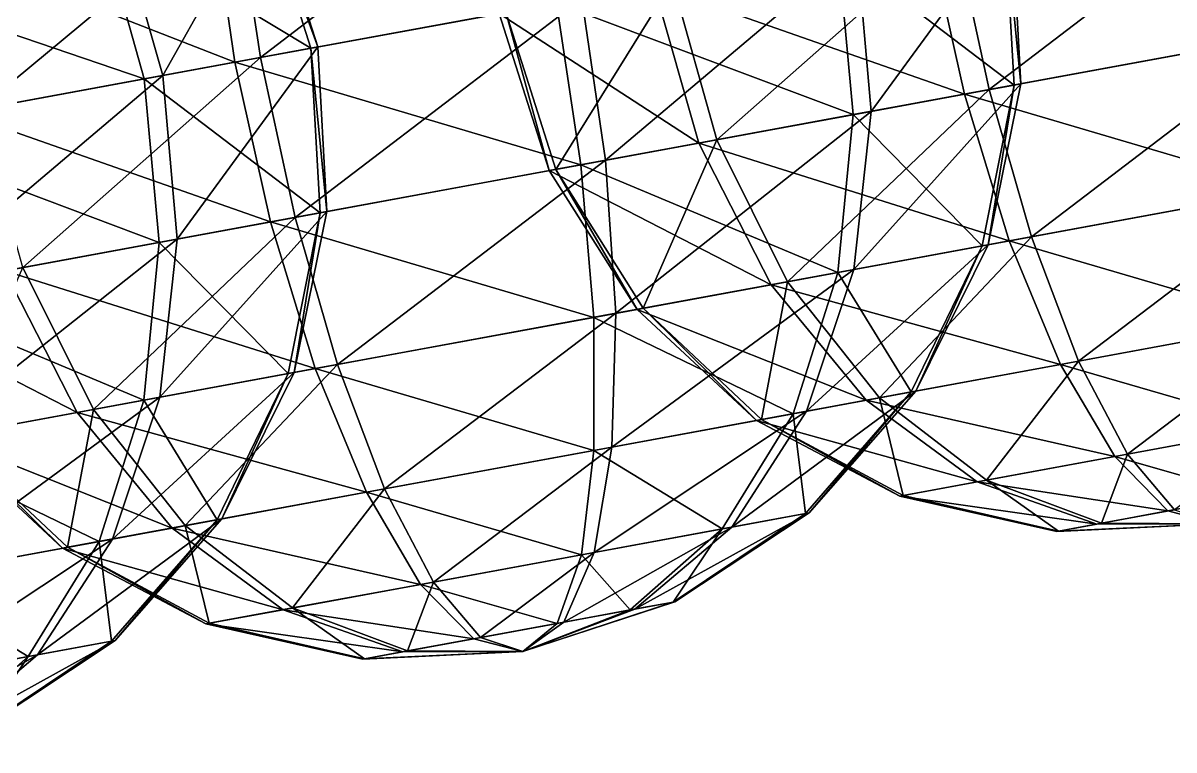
# Model space of a CAD drawing. Header units: metres. Extents: x -550 to 12, y -466 to 28.
# Drawn here: x -214.5 to -159.8, y -422.9 to -388.4 of the extents above; entities that cross this region are included whole.
import ezdxf

# ---------------------------------------------------------------- set-up
doc = ezdxf.new("R2010")
doc.units = ezdxf.units.M

msp = doc.modelspace()

# ---------------------------------------------------------------- linework, layer by layer
for points in [[(-203.2243, -390.0372, -947.2868), (-204.39041, -382.35684, -946.294), (-189.64157, -379.64206, -945.975), (-189.64146, -379.64197, -945.97485)], [(-203.2243, -390.0372, -947.2868), (-189.64157, -379.64206, -945.975), (-187.95517, -387.22665, -946.95654), (-187.95506, -387.22656, -946.9564)], [(-155.0385, -389.06274, -1005.2312), (-156.2046, -381.3824, -1004.2384), (-171.47372, -384.19293, -1004.56866), (-171.47362, -384.19284, -1004.56854)], [(-168.61632, -391.56198, -1061.5183), (-170.26141, -383.9698, -1062.5111), (-154.99228, -381.15924, -1062.1808), (-154.99217, -381.15915, -1062.1807)], [(-168.61632, -391.56198, -1061.5183), (-154.99228, -381.15924, -1062.1808), (-153.86748, -388.8472, -1061.1993), (-153.86737, -388.8471, -1061.1992)], [(-207.85703, -390.88995, -823.68335), (-209.98846, -383.38727, -822.9761), (-202.88577, -382.0799, -809.8291), (-202.88567, -382.0798, -809.829)], [(-207.85703, -390.88995, -823.68335), (-202.88577, -382.0799, -809.8291), (-200.50378, -389.53644, -810.07263), (-200.50368, -389.53635, -810.0725)], [(-200.50378, -389.53644, -810.07263), (-202.88577, -382.0799, -809.8291), (-203.19955, -382.13763, -794.8325), (-203.19945, -382.13754, -794.8324)], [(-204.43661, -390.26035, -889.34436), (-205.56142, -382.5724, -890.3259), (-218.1774, -384.89456, -898.1005), (-218.17729, -384.89447, -898.1004)], [(-216.61015, -392.5011, -939.81006), (-217.32016, -384.7368, -939.072), (-204.39041, -382.35684, -946.294), (-204.3903, -382.35675, -946.2939)], [(-216.61015, -392.5011, -939.81006), (-204.39041, -382.35684, -946.294), (-203.2243, -390.0372, -947.2868), (-203.2242, -390.0371, -947.2867)], [(-200.82863, -389.59625, -794.547), (-203.19955, -382.13763, -794.8325), (-210.8457, -383.54504, -782.0046), (-210.8456, -383.54495, -782.00446)], [(-189.1675, -387.4498, -889.0141), (-205.56142, -382.5724, -890.3259), (-204.43661, -390.26035, -889.34436), (-204.43651, -390.26025, -889.34424)], [(-200.50378, -389.53644, -810.07263), (-203.19955, -382.13763, -794.8325), (-200.82863, -389.59625, -794.547), (-200.82852, -389.59616, -794.5469)], [(-208.7445, -391.0533, -781.26654), (-210.8457, -383.54504, -782.0046), (-223.77545, -385.92502, -774.7826), (-223.77534, -385.92493, -774.7825)], [(-220.91805, -393.29407, -831.73224), (-222.60445, -385.70947, -830.7507), (-209.98846, -383.38727, -822.9761), (-209.98836, -383.38718, -822.97595)], [(-220.91805, -393.29407, -831.73224), (-209.98846, -383.38727, -822.9761), (-207.85703, -390.88995, -823.68335), (-207.85692, -390.88986, -823.6832)], [(-200.82863, -389.59625, -794.547), (-210.8457, -383.54504, -782.0046), (-208.7445, -391.0533, -781.26654), (-208.7444, -391.05322, -781.2664)], [(-167.42548, -391.3428, -910.0568), (-167.86575, -383.52884, -909.7713), (-175.78163, -384.9859, -896.49084), (-175.78152, -384.9858, -896.4907)], [(-174.21439, -392.59244, -938.2004), (-174.89415, -384.82254, -938.90765), (-167.54091, -383.46902, -925.29694), (-167.5408, -383.46893, -925.2968)], [(-174.21439, -392.59244, -938.2004), (-167.54091, -383.46902, -925.29694), (-167.11171, -391.28503, -925.0534), (-167.1116, -391.28494, -925.0533)], [(-167.11171, -391.28503, -925.0534), (-167.54091, -383.46902, -925.29694), (-167.86575, -383.52884, -909.7713), (-167.86565, -383.52875, -909.7712)], [(-167.11171, -391.28503, -925.0534), (-167.86575, -383.52884, -909.7713), (-167.42548, -391.3428, -910.0568), (-167.42537, -391.3427, -910.0567)], [(-169.78734, -391.77753, -1005.55023), (-171.47372, -384.19293, -1004.56866), (-184.53474, -386.59705, -1012.61755), (-184.53464, -386.59695, -1012.61743)], [(-181.54607, -393.94196, -1054.2963), (-183.64726, -386.4337, -1055.0343), (-170.26141, -383.9698, -1062.5111), (-170.2613, -383.9697, -1062.511)], [(-181.54607, -393.94196, -1054.2963), (-170.26141, -383.9698, -1062.5111), (-168.61632, -391.56198, -1061.5183), (-168.61621, -391.5619, -1061.5182)], [(-155.0385, -389.06274, -1005.2312), (-171.47372, -384.19293, -1004.56866), (-169.78734, -391.77753, -1005.55023), (-169.78723, -391.77744, -1005.5501)], [(-186.83037, -394.9146, -945.975), (-187.95517, -387.22665, -946.95654), (-174.89415, -384.82254, -938.90765), (-174.89404, -384.82245, -938.90753)], [(-186.83037, -394.9146, -945.975), (-174.89415, -384.82254, -938.90765), (-174.21439, -392.59244, -938.2004), (-174.21428, -392.59235, -938.20026)], [(-204.43661, -390.26035, -889.34436), (-218.1774, -384.89456, -898.1005), (-217.49763, -392.66446, -897.39325), (-217.49753, -392.66437, -897.3931)], [(-175.07164, -392.7502, -897.2289), (-175.78163, -384.9859, -896.49084), (-189.1675, -387.4498, -889.0141), (-189.16739, -387.4497, -889.014)], [(-167.42548, -391.3428, -910.0568), (-175.78163, -384.9859, -896.49084), (-175.07164, -392.7502, -897.2289), (-175.07153, -392.75012, -897.22876)], [(-208.7445, -391.0533, -781.26654), (-223.77545, -385.92502, -774.7826), (-222.13037, -393.5172, -773.7898), (-222.13026, -393.51712, -773.7897)], [(-189.19221, -395.34937, -1041.4684), (-191.56314, -387.89075, -1041.7539), (-183.64726, -386.4337, -1055.0343), (-183.64716, -386.4336, -1055.0342)], [(-189.19221, -395.34937, -1041.4684), (-183.64726, -386.4337, -1055.0343), (-181.54607, -393.94196, -1054.2963), (-181.54596, -393.94186, -1054.2961)], [(-182.4033, -394.09973, -1013.3248), (-184.53474, -386.59705, -1012.61755), (-191.88799, -387.95056, -1026.2283), (-191.88788, -387.95047, -1026.2281)], [(-169.78734, -391.77753, -1005.55023), (-184.53474, -386.59705, -1012.61755), (-182.4033, -394.09973, -1013.3248), (-182.4032, -394.09964, -1013.3247)], [(-188.00139, -395.13016, -890.0069), (-189.1675, -387.4498, -889.0141), (-204.43661, -390.26035, -889.34436), (-204.43651, -390.26025, -889.34424)], [(-201.57921, -397.6294, -946.294), (-203.2243, -390.0372, -947.2868), (-187.95517, -387.22665, -946.95654), (-187.95506, -387.22656, -946.9564)], [(-187.95517, -387.22665, -946.95654), (-187.95517, -387.22665, -946.95654), (-203.2243, -390.0372, -947.2868), (-203.2242, -390.0371, -947.2867)], [(-201.57921, -397.6294, -946.294), (-187.95517, -387.22665, -946.95654), (-186.83037, -394.9146, -945.975), (-186.83026, -394.91452, -945.97485)], [(-175.07164, -392.7502, -897.2289), (-189.1675, -387.4498, -889.0141), (-188.00139, -395.13016, -890.0069), (-188.00128, -395.13007, -890.0068)], [(-189.506, -395.4071, -1026.4718), (-191.88799, -387.95056, -1026.2283), (-191.56314, -387.89075, -1041.7539), (-191.56303, -387.89066, -1041.7538)], [(-182.4033, -394.09973, -1013.3248), (-191.88799, -387.95056, -1026.2283), (-189.506, -395.4071, -1026.4718), (-189.50589, -395.407, -1026.4717)], [(-189.506, -395.4071, -1026.4718), (-191.56314, -387.89075, -1041.7539), (-189.19221, -395.34937, -1041.4684), (-189.19211, -395.34927, -1041.4683)], [(-154.43083, -396.3079, -1008.1419), (-155.0385, -389.06274, -1005.2312), (-169.78734, -391.77753, -1005.55023), (-169.78723, -391.77744, -1005.5501)], [(-166.60437, -398.54865, -1058.6075), (-168.61632, -391.56198, -1061.5183), (-153.86748, -388.8472, -1061.1993), (-153.86737, -388.8471, -1061.1992)], [(-153.86748, -388.8472, -1061.1993), (-153.86748, -388.8472, -1061.1993), (-168.61632, -391.56198, -1061.5183), (-168.61621, -391.5619, -1061.5182)], [(-166.60437, -398.54865, -1058.6075), (-153.86748, -388.8472, -1061.1993), (-153.38092, -396.11462, -1058.3215), (-153.38081, -396.11453, -1058.3214)], [(-200.38837, -397.41022, -794.8325), (-200.82863, -389.59625, -794.547), (-208.7445, -391.0533, -781.26654), (-208.7444, -391.05322, -781.2664)], [(-207.17728, -398.65985, -822.9761), (-207.85703, -390.88995, -823.68335), (-200.50378, -389.53644, -810.07263), (-200.50368, -389.53635, -810.0725)], [(-207.17728, -398.65985, -822.9761), (-200.50378, -389.53644, -810.07263), (-200.07458, -397.35245, -809.8291), (-200.07448, -397.35236, -809.829)], [(-200.07458, -397.35245, -809.8291), (-200.50378, -389.53644, -810.07263), (-200.82863, -389.59625, -794.547), (-200.82852, -389.59616, -794.5469)], [(-200.07458, -397.35245, -809.8291), (-200.82863, -389.59625, -794.547), (-200.38837, -397.41022, -794.8325), (-200.38826, -397.41013, -794.8324)], [(-202.75023, -397.84494, -890.3259), (-204.43661, -390.26035, -889.34436), (-217.49763, -392.66446, -897.39325), (-217.49753, -392.66437, -897.3931)], [(-214.50896, -400.00937, -939.072), (-216.61015, -392.5011, -939.81006), (-203.2243, -390.0372, -947.2868), (-203.2242, -390.0371, -947.2867)], [(-214.50896, -400.00937, -939.072), (-203.2243, -390.0372, -947.2868), (-201.57921, -397.6294, -946.294), (-201.5791, -397.6293, -946.2939)], [(-188.00139, -395.13016, -890.0069), (-204.43661, -390.26035, -889.34436), (-202.75023, -397.84494, -890.3259), (-202.75012, -397.84485, -890.3258)], [(-208.03452, -398.81763, -782.0046), (-208.7445, -391.0533, -781.26654), (-222.13037, -393.5172, -773.7898), (-222.13026, -393.51712, -773.7897)], [(-219.79324, -400.98203, -830.7507), (-220.91805, -393.29407, -831.73224), (-207.85703, -390.88995, -823.68335), (-207.85692, -390.88986, -823.6832)], [(-219.79324, -400.98203, -830.7507), (-207.85703, -390.88995, -823.68335), (-207.17728, -398.65985, -822.9761), (-207.17717, -398.65976, -822.97595)], [(-200.38837, -397.41022, -794.8325), (-208.7445, -391.0533, -781.26654), (-208.03452, -398.81763, -782.0046), (-208.03441, -398.81754, -782.00446)], [(-168.94586, -398.97964, -910.89386), (-167.42548, -391.3428, -910.0568), (-175.07164, -392.7502, -897.2289), (-175.07153, -392.75012, -897.22876)], [(-175.03264, -400.1, -936.1267), (-174.21439, -392.59244, -938.2004), (-167.11171, -391.28503, -925.0534), (-167.1116, -391.28494, -925.0533)], [(-175.03264, -400.1, -936.1267), (-167.11171, -391.28503, -925.0534), (-168.66455, -398.92786, -924.3395), (-168.66444, -398.92776, -924.33936)], [(-168.66455, -398.92786, -924.3395), (-167.42548, -391.3428, -910.0568), (-168.94586, -398.97964, -910.89386), (-168.94576, -398.97955, -910.89374)], [(-168.66455, -398.92786, -924.3395), (-167.11171, -391.28503, -925.0534), (-167.42548, -391.3428, -910.0568), (-167.42537, -391.3427, -910.0567)], [(-167.65428, -398.74188, -1008.428), (-169.78734, -391.77753, -1005.55023), (-182.4033, -394.09973, -1013.3248), (-182.4032, -394.09964, -1013.3247)], [(-178.19687, -400.68243, -1052.1326), (-181.54607, -393.94196, -1054.2963), (-168.61632, -391.56198, -1061.5183), (-168.61621, -391.5619, -1061.5182)], [(-178.19687, -400.68243, -1052.1326), (-168.61632, -391.56198, -1061.5183), (-166.60437, -398.54865, -1058.6075), (-166.60426, -398.54855, -1058.6074)], [(-154.43083, -396.3079, -1008.1419), (-169.78734, -391.77753, -1005.55023), (-167.65428, -398.74188, -1008.428), (-167.65417, -398.7418, -1008.42786)], [(-202.75023, -397.84494, -890.3259), (-217.49763, -392.66446, -897.39325), (-215.3662, -400.16714, -898.1005), (-215.36609, -400.16705, -898.1004)], [(-175.80122, -400.2415, -899.3927), (-175.07164, -392.7502, -897.2289), (-188.00139, -395.13016, -890.0069), (-188.00128, -395.13007, -890.0068)], [(-186.34381, -402.18204, -943.0972), (-186.83037, -394.9146, -945.975), (-174.21439, -392.59244, -938.2004), (-174.21428, -392.59235, -938.20026)], [(-186.34381, -402.18204, -943.0972), (-174.21439, -392.59244, -938.2004), (-175.03264, -400.1, -936.1267), (-175.03253, -400.0999, -936.1266)], [(-168.94586, -398.97964, -910.89386), (-175.07164, -392.7502, -897.2289), (-175.80122, -400.2415, -899.3927), (-175.80112, -400.2414, -899.3926)], [(-208.03452, -398.81763, -782.0046), (-222.13037, -393.5172, -773.7898), (-220.96426, -401.19757, -774.7826), (-220.96416, -401.19748, -774.7825)], [(-178.96545, -400.8239, -1015.3985), (-182.4033, -394.09973, -1013.3248), (-189.506, -395.4071, -1026.4718), (-189.50589, -395.407, -1026.4717)], [(-185.05222, -401.9443, -1040.6313), (-189.19221, -395.34937, -1041.4684), (-181.54607, -393.94196, -1054.2963), (-181.54596, -393.94186, -1054.2961)], [(-185.05222, -401.9443, -1040.6313), (-181.54607, -393.94196, -1054.2963), (-178.19687, -400.68243, -1052.1326), (-178.19676, -400.68234, -1052.1324)], [(-167.65428, -398.74188, -1008.428), (-182.4033, -394.09973, -1013.3248), (-178.96545, -400.8239, -1015.3985), (-178.96535, -400.82382, -1015.3984)], [(-187.39372, -402.3753, -892.9176), (-188.00139, -395.13016, -890.0069), (-202.75023, -397.84494, -890.3259), (-202.75012, -397.84485, -890.3258)], [(-199.56726, -404.61606, -943.3833), (-201.57921, -397.6294, -946.294), (-186.83037, -394.9146, -945.975), (-186.83026, -394.91452, -945.97485)], [(-186.83037, -394.9146, -945.975), (-186.83037, -394.9146, -945.975), (-201.57921, -397.6294, -946.294), (-201.5791, -397.6293, -946.2939)], [(-199.56726, -404.61606, -943.3833), (-186.83037, -394.9146, -945.975), (-186.34381, -402.18204, -943.0972), (-186.3437, -402.18195, -943.0971)], [(-175.80122, -400.2415, -899.3927), (-188.00139, -395.13016, -890.0069), (-187.39372, -402.3753, -892.9176), (-187.39362, -402.3752, -892.9175)], [(-185.33354, -401.9961, -1027.1858), (-189.506, -395.4071, -1026.4718), (-189.19221, -395.34937, -1041.4684), (-189.19211, -395.34927, -1041.4683)], [(-178.96545, -400.8239, -1015.3985), (-189.506, -395.4071, -1026.4718), (-185.33354, -401.9961, -1027.1858), (-185.33344, -401.996, -1027.1857)], [(-185.33354, -401.9961, -1027.1858), (-189.19221, -395.34937, -1041.4684), (-185.05222, -401.9443, -1040.6313), (-185.05211, -401.9442, -1040.6312)], [(-154.42302, -402.62402, -1012.7722), (-154.43083, -396.3079, -1008.1419), (-167.65428, -398.74188, -1008.428), (-167.65417, -398.7418, -1008.42786)], [(-164.36267, -404.45358, -1053.9773), (-166.60437, -398.54865, -1058.6075), (-153.38092, -396.11462, -1058.3215), (-153.38081, -396.11453, -1058.3214)], [(-153.38092, -396.11462, -1058.3215), (-153.38092, -396.11462, -1058.3215), (-166.60437, -398.54865, -1058.6075), (-166.60426, -398.54855, -1058.6074)], [(-164.36267, -404.45358, -1053.9773), (-153.38092, -396.11462, -1058.3215), (-153.56578, -402.46625, -1053.7438), (-153.56567, -402.46616, -1053.7437)], [(-201.90874, -405.04706, -795.66956), (-200.38837, -397.41022, -794.8325), (-208.03452, -398.81763, -782.0046), (-208.03441, -398.81754, -782.00446)], [(-207.99551, -406.16742, -820.9024), (-207.17728, -398.65985, -822.9761), (-200.07458, -397.35245, -809.8291), (-200.07448, -397.35236, -809.829)], [(-207.99551, -406.16742, -820.9024), (-200.07458, -397.35245, -809.8291), (-201.62743, -404.99527, -809.1152), (-201.62732, -404.99518, -809.11505)], [(-201.62743, -404.99527, -809.1152), (-200.38837, -397.41022, -794.8325), (-201.90874, -405.04706, -795.66956), (-201.90863, -405.04697, -795.66943)], [(-201.62743, -404.99527, -809.1152), (-200.07458, -397.35245, -809.8291), (-200.38837, -397.41022, -794.8325), (-200.38826, -397.41013, -794.8324)], [(-200.61717, -404.8093, -893.2037), (-202.75023, -397.84494, -890.3259), (-215.3662, -400.16714, -898.1005), (-215.36609, -400.16705, -898.1004)], [(-211.15976, -406.74985, -936.9082), (-214.50896, -400.00937, -939.072), (-201.57921, -397.6294, -946.294), (-201.5791, -397.6293, -946.2939)], [(-211.15976, -406.74985, -936.9082), (-201.57921, -397.6294, -946.294), (-199.56726, -404.61606, -943.3833), (-199.56715, -404.61597, -943.3832)], [(-187.39372, -402.3753, -892.9176), (-202.75023, -397.84494, -890.3259), (-200.61717, -404.8093, -893.2037), (-200.61707, -404.8092, -893.20355)], [(-208.7641, -406.3089, -784.1684), (-208.03452, -398.81763, -782.0046), (-220.96426, -401.19757, -774.7826), (-220.96416, -401.19748, -774.7825)], [(-219.30669, -408.24945, -827.8729), (-219.79324, -400.98203, -830.7507), (-207.17728, -398.65985, -822.9761), (-207.17717, -398.65976, -822.97595)], [(-219.30669, -408.24945, -827.8729), (-207.17728, -398.65985, -822.9761), (-207.99551, -406.16742, -820.9024), (-207.9954, -406.16733, -820.9023)], [(-201.90874, -405.04706, -795.66956), (-208.03452, -398.81763, -782.0046), (-208.7641, -406.3089, -784.1684), (-208.76399, -406.3088, -784.1683)], [(-165.21991, -404.6114, -1013.0058), (-167.65428, -398.74188, -1008.428), (-178.96545, -400.8239, -1015.3985), (-178.96535, -400.82382, -1015.3984)], [(-173.82791, -406.19583, -1048.6904), (-178.19687, -400.68243, -1052.1326), (-166.60437, -398.54865, -1058.6075), (-166.60426, -398.54855, -1058.6074)], [(-177.29312, -406.83368, -932.828), (-175.03264, -400.1, -936.1267), (-168.66455, -398.92786, -924.3395), (-168.66444, -398.92776, -924.33936)], [(-177.29312, -406.83368, -932.828), (-168.66455, -398.92786, -924.3395), (-172.0936, -405.87662, -923.2038), (-172.09349, -405.87653, -923.2037)], [(-172.3233, -405.91888, -912.22546), (-168.94586, -398.97964, -910.89386), (-175.80122, -400.2415, -899.3927), (-175.80112, -400.2414, -899.3926)], [(-173.82791, -406.19583, -1048.6904), (-166.60437, -398.54865, -1058.6075), (-164.36267, -404.45358, -1053.9773), (-164.36256, -404.4535, -1053.9772)], [(-172.0936, -405.87662, -923.2038), (-168.94586, -398.97964, -910.89386), (-172.3233, -405.91888, -912.22546), (-172.3232, -405.9188, -912.22534)], [(-172.0936, -405.87662, -923.2038), (-168.66455, -398.92786, -924.3395), (-168.94586, -398.97964, -910.89386), (-168.94576, -398.97955, -910.89374)], [(-154.42302, -402.62402, -1012.7722), (-167.65428, -398.74188, -1008.428), (-165.21991, -404.6114, -1013.0058), (-165.2198, -404.6113, -1013.0057)], [(-218.0151, -408.01172, -925.40704), (-214.50896, -400.00937, -939.072), (-211.15976, -406.74985, -936.9082), (-211.15965, -406.74976, -936.9081)], [(-186.52867, -408.53363, -938.5194), (-186.34381, -402.18204, -943.0972), (-175.03264, -400.1, -936.1267), (-175.03253, -400.0999, -936.1266)], [(-186.52867, -408.53363, -938.5194), (-175.03264, -400.1, -936.1267), (-177.29312, -406.83368, -932.828), (-177.29301, -406.8336, -932.8279)], [(-211.92834, -406.89133, -900.1742), (-215.3662, -400.16714, -898.1005), (-222.46889, -401.47452, -911.2475), (-222.46878, -401.47443, -911.2474)], [(-200.61717, -404.8093, -893.2037), (-215.3662, -400.16714, -898.1005), (-211.92834, -406.89133, -900.1742), (-211.92824, -406.89124, -900.1741)], [(-177.92067, -406.9492, -902.8348), (-175.80122, -400.2415, -899.3927), (-187.39372, -402.3753, -892.9176), (-187.39362, -402.3752, -892.9175)], [(-179.42528, -407.22614, -1039.2997), (-185.05222, -401.9443, -1040.6313), (-178.19687, -400.68243, -1052.1326), (-178.19676, -400.68234, -1052.1324)], [(-179.42528, -407.22614, -1039.2997), (-178.19687, -400.68243, -1052.1326), (-173.82791, -406.19583, -1048.6904), (-173.8278, -406.19574, -1048.6903)], [(-172.3233, -405.91888, -912.22546), (-175.80122, -400.2415, -899.3927), (-177.92067, -406.9492, -902.8348), (-177.92056, -406.9491, -902.83466)], [(-208.7641, -406.3089, -784.1684), (-220.96426, -401.19757, -774.7826), (-220.3566, -408.44272, -777.6933), (-220.35649, -408.44263, -777.6932)], [(-174.45544, -406.31134, -1018.6972), (-178.96545, -400.8239, -1015.3985), (-185.33354, -401.9961, -1027.1858), (-185.33344, -401.996, -1027.1857)], [(-165.21991, -404.6114, -1013.0058), (-178.96545, -400.8239, -1015.3985), (-174.45544, -406.31134, -1018.6972), (-174.45534, -406.31125, -1018.6971)], [(-211.92834, -406.89133, -900.1742), (-222.46889, -401.47452, -911.2475), (-218.29643, -408.06348, -911.9614), (-218.29633, -408.0634, -911.9613)], [(-197.32556, -410.521, -938.753), (-199.56726, -404.61606, -943.3833), (-186.34381, -402.18204, -943.0972), (-186.3437, -402.18195, -943.0971)], [(-186.34381, -402.18204, -943.0972), (-186.34381, -402.18204, -943.0972), (-199.56726, -404.61606, -943.3833), (-199.56715, -404.61597, -943.3832)], [(-197.32556, -410.521, -938.753), (-186.34381, -402.18204, -943.0972), (-186.52867, -408.53363, -938.5194), (-186.52856, -408.53354, -938.5193)], [(-179.65497, -407.2684, -1028.3214), (-185.33354, -401.9961, -1027.1858), (-185.05222, -401.9443, -1040.6313), (-185.05211, -401.9442, -1040.6312)], [(-174.45544, -406.31134, -1018.6972), (-185.33354, -401.9961, -1027.1858), (-179.65497, -407.2684, -1028.3214), (-179.65486, -407.2683, -1028.3213)], [(-179.65497, -407.2684, -1028.3214), (-185.05222, -401.9443, -1040.6313), (-179.42528, -407.22614, -1039.2997), (-179.42517, -407.22604, -1039.2996)], [(-187.38591, -408.69144, -897.5479), (-187.39372, -402.3753, -892.9176), (-200.61717, -404.8093, -893.2037), (-200.61707, -404.8092, -893.20355)], [(-177.92067, -406.9492, -902.8348), (-187.39372, -402.3753, -892.9176), (-187.38591, -408.69144, -897.5479), (-187.3858, -408.69135, -897.5478)], [(-155.0156, -407.58075, -1018.8066), (-154.42302, -402.62402, -1012.7722), (-165.21991, -404.6114, -1013.0058), (-165.2198, -404.6113, -1013.0057)], [(-162.04399, -408.87445, -1047.943), (-164.36267, -404.45358, -1053.9773), (-153.56578, -402.46625, -1053.7438), (-153.56567, -402.46616, -1053.7437)], [(-153.56578, -402.46625, -1053.7438), (-153.56578, -402.46625, -1053.7438), (-164.36267, -404.45358, -1053.9773), (-164.36256, -404.4535, -1053.9772)], [(-162.04399, -408.87445, -1047.943), (-153.56578, -402.46625, -1053.7438), (-154.40942, -407.46918, -1047.7778), (-154.40932, -407.4691, -1047.7777)], [(-168.73692, -410.1064, -1044.2046), (-173.82791, -406.19583, -1048.6904), (-164.36267, -404.45358, -1053.9773), (-164.36256, -404.4535, -1053.9772)], [(-168.73692, -410.1064, -1044.2046), (-164.36267, -404.45358, -1053.9773), (-162.04399, -408.87445, -1047.943), (-162.04388, -408.87436, -1047.9429)], [(-198.1828, -410.6788, -897.7815), (-200.61717, -404.8093, -893.2037), (-211.92834, -406.89133, -900.1742), (-211.92824, -406.89124, -900.1741)], [(-206.7908, -412.26324, -933.4661), (-211.15976, -406.74985, -936.9082), (-199.56726, -404.61606, -943.3833), (-199.56715, -404.61597, -943.3832)], [(-210.256, -412.9011, -817.6037), (-207.99551, -406.16742, -820.9024), (-201.62743, -404.99527, -809.1152), (-201.62732, -404.99518, -809.11505)], [(-210.256, -412.9011, -817.6037), (-201.62743, -404.99527, -809.1152), (-205.05647, -411.94403, -807.9795), (-205.05637, -411.94394, -807.9794)], [(-205.28618, -411.9863, -797.00116), (-201.90874, -405.04706, -795.66956), (-208.7641, -406.3089, -784.1684), (-208.76399, -406.3088, -784.1683)], [(-206.7908, -412.26324, -933.4661), (-199.56726, -404.61606, -943.3833), (-197.32556, -410.521, -938.753), (-197.32545, -410.5209, -938.75287)], [(-205.05647, -411.94403, -807.9795), (-201.90874, -405.04706, -795.66956), (-205.28618, -411.9863, -797.00116), (-205.28607, -411.9862, -797.00104)], [(-205.05647, -411.94403, -807.9795), (-201.62743, -404.99527, -809.1152), (-201.90874, -405.04706, -795.66956), (-201.90863, -405.04697, -795.66943)], [(-187.38591, -408.69144, -897.5479), (-200.61717, -404.8093, -893.2037), (-198.1828, -410.6788, -897.7815), (-198.1827, -410.6787, -897.7814)], [(-162.65015, -408.98602, -1018.97174), (-165.21991, -404.6114, -1013.0058), (-174.45544, -406.31134, -1018.6972), (-174.45534, -406.31125, -1018.6971)], [(-155.0156, -407.58075, -1018.8066), (-165.21991, -404.6114, -1013.0058), (-162.65015, -408.98602, -1018.97174), (-162.65004, -408.98593, -1018.9716)], [(-180.84181, -412.33453, -928.52905), (-177.29312, -406.83368, -932.828), (-172.0936, -405.87662, -923.2038), (-172.09349, -405.87653, -923.2037)], [(-180.84181, -412.33453, -928.52905), (-172.0936, -405.87662, -923.2038), (-177.16519, -411.65778, -921.7237), (-177.16508, -411.65768, -921.7236)], [(-177.3276, -411.68768, -913.9609), (-172.3233, -405.91888, -912.22546), (-177.92067, -406.9492, -902.8348), (-177.92056, -406.9491, -902.83466)], [(-177.16519, -411.65778, -921.7237), (-172.3233, -405.91888, -912.22546), (-177.3276, -411.68768, -913.9609), (-177.3275, -411.6876, -913.96075)], [(-177.16519, -411.65778, -921.7237), (-172.0936, -405.87662, -923.2038), (-172.3233, -405.91888, -912.22546), (-172.3232, -405.9188, -912.22534)], [(-210.88354, -413.0166, -787.6105), (-208.7641, -406.3089, -784.1684), (-220.3566, -408.44272, -777.6933), (-220.35649, -408.44263, -777.6932)], [(-219.49155, -414.60107, -823.2951), (-219.30669, -408.24945, -827.8729), (-207.99551, -406.16742, -820.9024), (-207.9954, -406.16733, -820.9023)], [(-219.49155, -414.60107, -823.2951), (-207.99551, -406.16742, -820.9024), (-210.256, -412.9011, -817.6037), (-210.25589, -412.901, -817.6036)], [(-205.28618, -411.9863, -797.00116), (-208.7641, -406.3089, -784.1684), (-210.88354, -413.0166, -787.6105), (-210.88344, -413.0165, -787.61035)], [(-169.18066, -410.18808, -1022.99615), (-174.45544, -406.31134, -1018.6972), (-179.65497, -407.2684, -1028.3214), (-179.65486, -407.2683, -1028.3213)], [(-172.69485, -410.83493, -1037.5643), (-179.42528, -407.22614, -1039.2997), (-173.82791, -406.19583, -1048.6904), (-173.8278, -406.19574, -1048.6903)], [(-162.65015, -408.98602, -1018.97174), (-174.45544, -406.31134, -1018.6972), (-169.18066, -410.18808, -1022.99615), (-169.18056, -410.188, -1022.99603)], [(-172.69485, -410.83493, -1037.5643), (-173.82791, -406.19583, -1048.6904), (-168.73692, -410.1064, -1044.2046), (-168.73682, -410.10632, -1044.2045)], [(-207.41833, -412.37875, -903.4729), (-211.92834, -406.89133, -900.1742), (-218.29643, -408.06348, -911.9614), (-218.29633, -408.0634, -911.9613)], [(-212.38817, -413.29355, -924.07544), (-218.0151, -408.01172, -925.40704), (-211.15976, -406.74985, -936.9082), (-211.15965, -406.74976, -936.9081)], [(-212.38817, -413.29355, -924.07544), (-211.15976, -406.74985, -936.9082), (-206.7908, -412.26324, -933.4661), (-206.7907, -412.26315, -933.466)], [(-198.1828, -410.6788, -897.7815), (-211.92834, -406.89133, -900.1742), (-207.41833, -412.37875, -903.4729), (-207.41823, -412.37866, -903.4728)], [(-181.28555, -412.4162, -907.3207), (-177.92067, -406.9492, -902.8348), (-187.38591, -408.69144, -897.5479), (-187.3858, -408.69135, -897.5478)], [(-187.37231, -413.5366, -932.55347), (-186.52867, -408.53363, -938.5194), (-177.29312, -406.83368, -932.828), (-177.29301, -406.8336, -932.8279)], [(-187.37231, -413.5366, -932.55347), (-177.29312, -406.83368, -932.828), (-180.84181, -412.33453, -928.52905), (-180.8417, -412.33444, -928.52893)], [(-177.3276, -411.68768, -913.9609), (-177.92067, -406.9492, -902.8348), (-181.28555, -412.4162, -907.3207), (-181.28545, -412.4161, -907.32056)], [(-172.85728, -410.86484, -1029.8015), (-179.65497, -407.2684, -1028.3214), (-179.42528, -407.22614, -1039.2997), (-179.42517, -407.22604, -1039.2996)], [(-172.85728, -410.86484, -1029.8015), (-179.42528, -407.22614, -1039.2997), (-172.69485, -410.83493, -1037.5643), (-172.69475, -410.83484, -1037.5642)], [(-169.18066, -410.18808, -1022.99615), (-179.65497, -407.2684, -1028.3214), (-172.85728, -410.86484, -1029.8015), (-172.85718, -410.86475, -1029.8014)], [(-156.16817, -410.84027, -1025.8337), (-155.0156, -407.58075, -1018.8066), (-162.65015, -408.98602, -1018.97174), (-162.65004, -408.98593, -1018.9716)], [(-159.80634, -411.50992, -1040.9158), (-162.04399, -408.87445, -1047.943), (-154.40942, -407.46918, -1047.7778), (-154.40932, -407.4691, -1047.7777)], [(-154.40942, -407.46918, -1047.7778), (-154.40942, -407.46918, -1047.7778), (-162.04399, -408.87445, -1047.943), (-162.04388, -408.87436, -1047.9429)], [(-212.61786, -413.33582, -913.0971), (-218.29643, -408.06348, -911.9614), (-218.0151, -408.01172, -925.40704), (-218.015, -408.01163, -925.4069)], [(-207.41833, -412.37875, -903.4729), (-218.29643, -408.06348, -911.9614), (-212.61786, -413.33582, -913.0971), (-212.61775, -413.33572, -913.097)], [(-212.61786, -413.33582, -913.0971), (-218.0151, -408.01172, -925.40704), (-212.38817, -413.29355, -924.07544), (-212.38806, -413.29346, -924.0753)], [(-210.88354, -413.0166, -787.6105), (-220.3566, -408.44272, -777.6933), (-220.34879, -414.75885, -782.3236), (-220.34868, -414.75876, -782.3235)], [(-187.97849, -413.64816, -903.5823), (-187.38591, -408.69144, -897.5479), (-198.1828, -410.6788, -897.7815), (-198.1827, -410.6787, -897.7814)], [(-195.00688, -414.94186, -932.7186), (-197.32556, -410.521, -938.753), (-186.52867, -408.53363, -938.5194), (-186.52856, -408.53354, -938.5193)], [(-186.52867, -408.53363, -938.5194), (-186.52867, -408.53363, -938.5194), (-197.32556, -410.521, -938.753), (-197.32545, -410.5209, -938.75287)], [(-195.00688, -414.94186, -932.7186), (-186.52867, -408.53363, -938.5194), (-187.37231, -413.5366, -932.55347), (-187.37221, -413.5365, -932.55334)], [(-181.28555, -412.4162, -907.3207), (-187.38591, -408.69144, -897.5479), (-187.97849, -413.64816, -903.5823), (-187.97838, -413.64807, -903.58215)], [(-163.27086, -412.14764, -1038.9807), (-168.73692, -410.1064, -1044.2046), (-162.04399, -408.87445, -1047.943), (-162.04388, -408.87436, -1047.9429)], [(-163.27086, -412.14764, -1038.9807), (-162.04399, -408.87445, -1047.943), (-159.80634, -411.50992, -1040.9158), (-159.80623, -411.50983, -1040.9156)], [(-160.1201, -411.5677, -1025.9192), (-162.65015, -408.98602, -1018.97174), (-169.18066, -410.18808, -1022.99615), (-169.18056, -410.188, -1022.99603)], [(-156.16817, -410.84027, -1025.8337), (-162.65015, -408.98602, -1018.97174), (-160.1201, -411.5677, -1025.9192), (-160.12, -411.5676, -1025.9191)], [(-201.69981, -416.17383, -928.9802), (-206.7908, -412.26324, -933.4661), (-197.32556, -410.521, -938.753), (-197.32545, -410.5209, -938.75287)], [(-201.69981, -416.17383, -928.9802), (-197.32556, -410.521, -938.753), (-195.00688, -414.94186, -932.7186), (-195.00677, -414.94177, -932.7185)], [(-163.50055, -412.1899, -1028.0024), (-169.18066, -410.18808, -1022.99615), (-172.85728, -410.86484, -1029.8015), (-172.85718, -410.86475, -1029.8014)], [(-165.31963, -412.52475, -1035.5435), (-172.69485, -410.83493, -1037.5643), (-168.73692, -410.1064, -1044.2046), (-168.73682, -410.10632, -1044.2045)], [(-160.1201, -411.5677, -1025.9192), (-169.18066, -410.18808, -1022.99615), (-163.50055, -412.1899, -1028.0024), (-163.50044, -412.18982, -1028.0023)], [(-165.31963, -412.52475, -1035.5435), (-168.73692, -410.1064, -1044.2046), (-163.27086, -412.14764, -1038.9807), (-163.27075, -412.14755, -1038.9806)], [(-195.61304, -415.05344, -903.74744), (-198.1828, -410.6788, -897.7815), (-207.41833, -412.37875, -903.4729), (-207.41823, -412.37866, -903.4728)], [(-187.97849, -413.64816, -903.5823), (-198.1828, -410.6788, -897.7815), (-195.61304, -415.05344, -903.74744), (-195.61293, -415.05334, -903.7473)], [(-165.4037, -412.54022, -1031.5251), (-172.85728, -410.86484, -1029.8015), (-172.69485, -410.83493, -1037.5643), (-172.69475, -410.83484, -1037.5642)], [(-163.50055, -412.1899, -1028.0024), (-172.85728, -410.86484, -1029.8015), (-165.4037, -412.54022, -1031.5251), (-165.4036, -412.54013, -1031.525)], [(-165.4037, -412.54022, -1031.5251), (-172.69485, -410.83493, -1037.5643), (-165.31963, -412.52475, -1035.5435), (-165.31952, -412.52466, -1035.5433)], [(-157.8022, -412.18042, -1033.3748), (-156.16817, -410.84027, -1025.8337), (-160.1201, -411.5677, -1025.9192), (-160.12, -411.5676, -1025.9191)], [(-157.8022, -412.18042, -1033.3748), (-160.1201, -411.5677, -1025.9192), (-163.50055, -412.1899, -1028.0024), (-163.50044, -412.18982, -1028.0023)], [(-157.8022, -412.18042, -1033.3748), (-163.27086, -412.14764, -1038.9807), (-159.80634, -411.50992, -1040.9158), (-159.80623, -411.50983, -1040.9156)], [(-213.80469, -418.40195, -813.30475), (-210.256, -412.9011, -817.6037), (-205.05647, -411.94403, -807.9795), (-205.05637, -411.94394, -807.9794)], [(-213.80469, -418.40195, -813.30475), (-205.05647, -411.94403, -807.9795), (-210.12805, -417.7252, -806.4994), (-210.12794, -417.7251, -806.49927)], [(-210.29048, -417.7551, -798.7366), (-205.28618, -411.9863, -797.00116), (-210.88354, -413.0166, -787.6105), (-210.88344, -413.0165, -787.61035)], [(-210.12805, -417.7252, -806.4994), (-205.28618, -411.9863, -797.00116), (-210.29048, -417.7551, -798.7366), (-210.29037, -417.755, -798.73645)], [(-210.12805, -417.7252, -806.4994), (-205.05647, -411.94403, -807.9795), (-205.28618, -411.9863, -797.00116), (-205.28607, -411.9862, -797.00104)], [(-185.43684, -416.2277, -923.5228), (-180.84181, -412.33453, -928.52905), (-177.16519, -411.65778, -921.7237), (-177.16508, -411.65768, -921.7236)], [(-185.43684, -416.2277, -923.5228), (-177.16519, -411.65778, -921.7237), (-183.53368, -415.87738, -920.0001), (-183.53357, -415.8773, -920)], [(-183.53368, -415.87738, -920.0001), (-177.3276, -411.68768, -913.9609), (-183.61775, -415.89285, -915.98175), (-183.61765, -415.89276, -915.9816)], [(-183.61775, -415.89285, -915.98175), (-177.3276, -411.68768, -913.9609), (-181.28555, -412.4162, -907.3207), (-181.28545, -412.4161, -907.32056)], [(-183.53368, -415.87738, -920.0001), (-177.16519, -411.65778, -921.7237), (-177.3276, -411.68768, -913.9609), (-177.3275, -411.6876, -913.96075)], [(-157.8022, -412.18042, -1033.3748), (-165.31963, -412.52475, -1035.5435), (-163.27086, -412.14764, -1038.9807), (-163.27075, -412.14755, -1038.9806)], [(-202.14355, -416.2555, -907.77185), (-207.41833, -412.37875, -903.4729), (-212.61786, -413.33582, -913.0971), (-212.61775, -413.33572, -913.097)], [(-205.65775, -416.90234, -922.34), (-212.38817, -413.29355, -924.07544), (-206.7908, -412.26324, -933.4661), (-206.7907, -412.26315, -933.466)], [(-195.61304, -415.05344, -903.74744), (-207.41833, -412.37875, -903.4729), (-202.14355, -416.2555, -907.77185), (-202.14345, -416.2554, -907.7717)], [(-205.65775, -416.90234, -922.34), (-206.7908, -412.26324, -933.4661), (-201.69981, -416.17383, -928.9802), (-201.6997, -416.17374, -928.9801)], [(-188.81729, -416.8499, -925.606), (-187.37231, -413.5366, -932.55347), (-180.84181, -412.33453, -928.52905), (-180.8417, -412.33444, -928.52893)], [(-188.81729, -416.8499, -925.606), (-180.84181, -412.33453, -928.52905), (-185.43684, -416.2277, -923.5228), (-185.43674, -416.2276, -923.5227)], [(-185.66653, -416.26996, -912.54456), (-181.28555, -412.4162, -907.3207), (-187.97849, -413.64816, -903.5823), (-187.97838, -413.64807, -903.58215)], [(-183.61775, -415.89285, -915.98175), (-181.28555, -412.4162, -907.3207), (-185.66653, -416.26996, -912.54456), (-185.66643, -416.26987, -912.54443)], [(-157.8022, -412.18042, -1033.3748), (-163.50055, -412.1899, -1028.0024), (-165.4037, -412.54022, -1031.5251), (-165.4036, -412.54013, -1031.525)], [(-157.8022, -412.18042, -1033.3748), (-165.4037, -412.54022, -1031.5251), (-165.31963, -412.52475, -1035.5435), (-165.31952, -412.52466, -1035.5433)], [(-214.24843, -418.4836, -792.0964), (-210.88354, -413.0166, -787.6105), (-220.34879, -414.75885, -782.3236), (-220.34868, -414.75876, -782.3235)], [(-220.33519, -419.604, -817.32916), (-219.49155, -414.60107, -823.2951), (-210.256, -412.9011, -817.6037), (-210.25589, -412.901, -817.6036)], [(-220.33519, -419.604, -817.32916), (-210.256, -412.9011, -817.6037), (-213.80469, -418.40195, -813.30475), (-213.80458, -418.40186, -813.3046)], [(-210.29048, -417.7551, -798.7366), (-210.88354, -413.0166, -787.6105), (-214.24843, -418.4836, -792.0964), (-214.24832, -418.48352, -792.09625)], [(-205.82018, -416.93225, -914.5772), (-212.61786, -413.33582, -913.0971), (-212.38817, -413.29355, -924.07544), (-212.38806, -413.29346, -924.0753)], [(-202.14355, -416.2555, -907.77185), (-212.61786, -413.33582, -913.0971), (-205.82018, -416.93225, -914.5772), (-205.82007, -416.93216, -914.5771)], [(-205.82018, -416.93225, -914.5772), (-212.38817, -413.29355, -924.07544), (-205.65775, -416.90234, -922.34), (-205.65764, -416.90225, -922.3399)], [(-189.13106, -416.90768, -910.6094), (-187.97849, -413.64816, -903.5823), (-195.61304, -415.05344, -903.74744), (-195.61293, -415.05334, -903.7473)], [(-192.76923, -417.57733, -925.6915), (-195.00688, -414.94186, -932.7186), (-187.37231, -413.5366, -932.55347), (-187.37221, -413.5365, -932.55334)], [(-187.37231, -413.5366, -932.55347), (-187.37231, -413.5366, -932.55347), (-195.00688, -414.94186, -932.7186), (-195.00677, -414.94177, -932.7185)], [(-192.76923, -417.57733, -925.6915), (-187.37231, -413.5366, -932.55347), (-188.81729, -416.8499, -925.606), (-188.81718, -416.84982, -925.6059)], [(-185.66653, -416.26996, -912.54456), (-187.97849, -413.64816, -903.5823), (-189.13106, -416.90768, -910.6094), (-189.13095, -416.9076, -910.60925)], [(-214.24843, -418.4836, -792.0964), (-220.34879, -414.75885, -782.3236), (-220.94136, -419.71558, -788.358), (-220.94125, -419.71548, -788.35785)], [(-193.083, -417.6351, -910.6949), (-195.61304, -415.05344, -903.74744), (-202.14355, -416.2555, -907.77185), (-202.14345, -416.2554, -907.7717)], [(-196.23375, -418.21506, -923.75635), (-201.69981, -416.17383, -928.9802), (-195.00688, -414.94186, -932.7186), (-195.00677, -414.94177, -932.7185)], [(-196.23375, -418.21506, -923.75635), (-195.00688, -414.94186, -932.7186), (-192.76923, -417.57733, -925.6915), (-192.76912, -417.57724, -925.6914)], [(-189.13106, -416.90768, -910.6094), (-195.61304, -415.05344, -903.74744), (-193.083, -417.6351, -910.6949), (-193.08289, -417.635, -910.69476)], [(-190.76509, -418.24783, -918.15045), (-185.43684, -416.2277, -923.5228), (-183.53368, -415.87738, -920.0001), (-183.53357, -415.8773, -920)], [(-190.76509, -418.24783, -918.15045), (-183.53368, -415.87738, -920.0001), (-183.61775, -415.89285, -915.98175), (-183.61765, -415.89276, -915.9816)], [(-190.76509, -418.24783, -918.15045), (-183.61775, -415.89285, -915.98175), (-185.66653, -416.26996, -912.54456), (-185.66643, -416.26987, -912.54443)], [(-196.46344, -418.25732, -912.7781), (-202.14355, -416.2555, -907.77185), (-205.82018, -416.93225, -914.5772), (-205.82007, -416.93216, -914.5771)], [(-198.28252, -418.59216, -920.31915), (-205.65775, -416.90234, -922.34), (-201.69981, -416.17383, -928.9802), (-201.6997, -416.17374, -928.9801)], [(-193.083, -417.6351, -910.6949), (-202.14355, -416.2555, -907.77185), (-196.46344, -418.25732, -912.7781), (-196.46333, -418.25723, -912.77795)], [(-198.28252, -418.59216, -920.31915), (-201.69981, -416.17383, -928.9802), (-196.23375, -418.21506, -923.75635), (-196.23364, -418.21497, -923.7562)], [(-190.76509, -418.24783, -918.15045), (-188.81729, -416.8499, -925.606), (-185.43684, -416.2277, -923.5228), (-185.43674, -416.2276, -923.5227)], [(-190.76509, -418.24783, -918.15045), (-185.66653, -416.26996, -912.54456), (-189.13106, -416.90768, -910.6094), (-189.13095, -416.9076, -910.60925)], [(-198.3666, -418.60764, -916.3008), (-205.82018, -416.93225, -914.5772), (-205.65775, -416.90234, -922.34), (-205.65764, -416.90225, -922.3399)], [(-196.46344, -418.25732, -912.7781), (-205.82018, -416.93225, -914.5772), (-198.3666, -418.60764, -916.3008), (-198.36649, -418.60754, -916.30066)], [(-198.3666, -418.60764, -916.3008), (-205.65775, -416.90234, -922.34), (-198.28252, -418.59216, -920.31915), (-198.28241, -418.59207, -920.31903)], [(-190.76509, -418.24783, -918.15045), (-189.13106, -416.90768, -910.6094), (-193.083, -417.6351, -910.6949), (-193.08289, -417.635, -910.69476)], [(-190.76509, -418.24783, -918.15045), (-192.76923, -417.57733, -925.6915), (-188.81729, -416.8499, -925.606), (-188.81718, -416.84982, -925.6059)], [(-188.81729, -416.8499, -925.606), (-188.81729, -416.8499, -925.606), (-192.76923, -417.57733, -925.6915), (-192.76912, -417.57724, -925.6914)], [(-190.76509, -418.24783, -918.15045), (-193.083, -417.6351, -910.6949), (-196.46344, -418.25732, -912.7781), (-196.46333, -418.25723, -912.77795)], [(-190.76509, -418.24783, -918.15045), (-196.23375, -418.21506, -923.75635), (-192.76923, -417.57733, -925.6915), (-192.76912, -417.57724, -925.6914)], [(-218.39972, -422.2951, -808.2985), (-213.80469, -418.40195, -813.30475), (-210.12805, -417.7252, -806.4994), (-210.12794, -417.7251, -806.49927)], [(-218.39972, -422.2951, -808.2985), (-210.12805, -417.7252, -806.4994), (-216.49655, -421.9448, -804.7758), (-216.49644, -421.9447, -804.7757)], [(-216.49655, -421.9448, -804.7758), (-210.29048, -417.7551, -798.7366), (-216.58063, -421.96027, -800.75745), (-216.58052, -421.96017, -800.7573)], [(-216.58063, -421.96027, -800.75745), (-210.29048, -417.7551, -798.7366), (-214.24843, -418.4836, -792.0964), (-214.24832, -418.48352, -792.09625)], [(-216.49655, -421.9448, -804.7758), (-210.12805, -417.7252, -806.4994), (-210.29048, -417.7551, -798.7366), (-210.29037, -417.755, -798.73645)], [(-221.78017, -422.91733, -810.3817), (-220.33519, -419.604, -817.32916), (-213.80469, -418.40195, -813.30475), (-213.80458, -418.40186, -813.3046)], [(-221.78017, -422.91733, -810.3817), (-213.80469, -418.40195, -813.30475), (-218.39972, -422.2951, -808.2985), (-218.39961, -422.295, -808.2984)], [(-218.62941, -422.33737, -797.32025), (-214.24843, -418.4836, -792.0964), (-220.94136, -419.71558, -788.358), (-220.94125, -419.71548, -788.35785)], [(-216.58063, -421.96027, -800.75745), (-214.24843, -418.4836, -792.0964), (-218.62941, -422.33737, -797.32025), (-218.6293, -422.33728, -797.3201)], [(-190.76509, -418.24783, -918.15045), (-196.46344, -418.25732, -912.7781), (-198.3666, -418.60764, -916.3008), (-198.36649, -418.60754, -916.30066)], [(-190.76509, -418.24783, -918.15045), (-198.3666, -418.60764, -916.3008), (-198.28252, -418.59216, -920.31915), (-198.28241, -418.59207, -920.31903)], [(-190.76509, -418.24783, -918.15045), (-198.28252, -418.59216, -920.31915), (-196.23375, -418.21506, -923.75635), (-196.23364, -418.21497, -923.7562)]]:
    msp.add_3dface(points)

doc.saveas('drawing.dxf')
